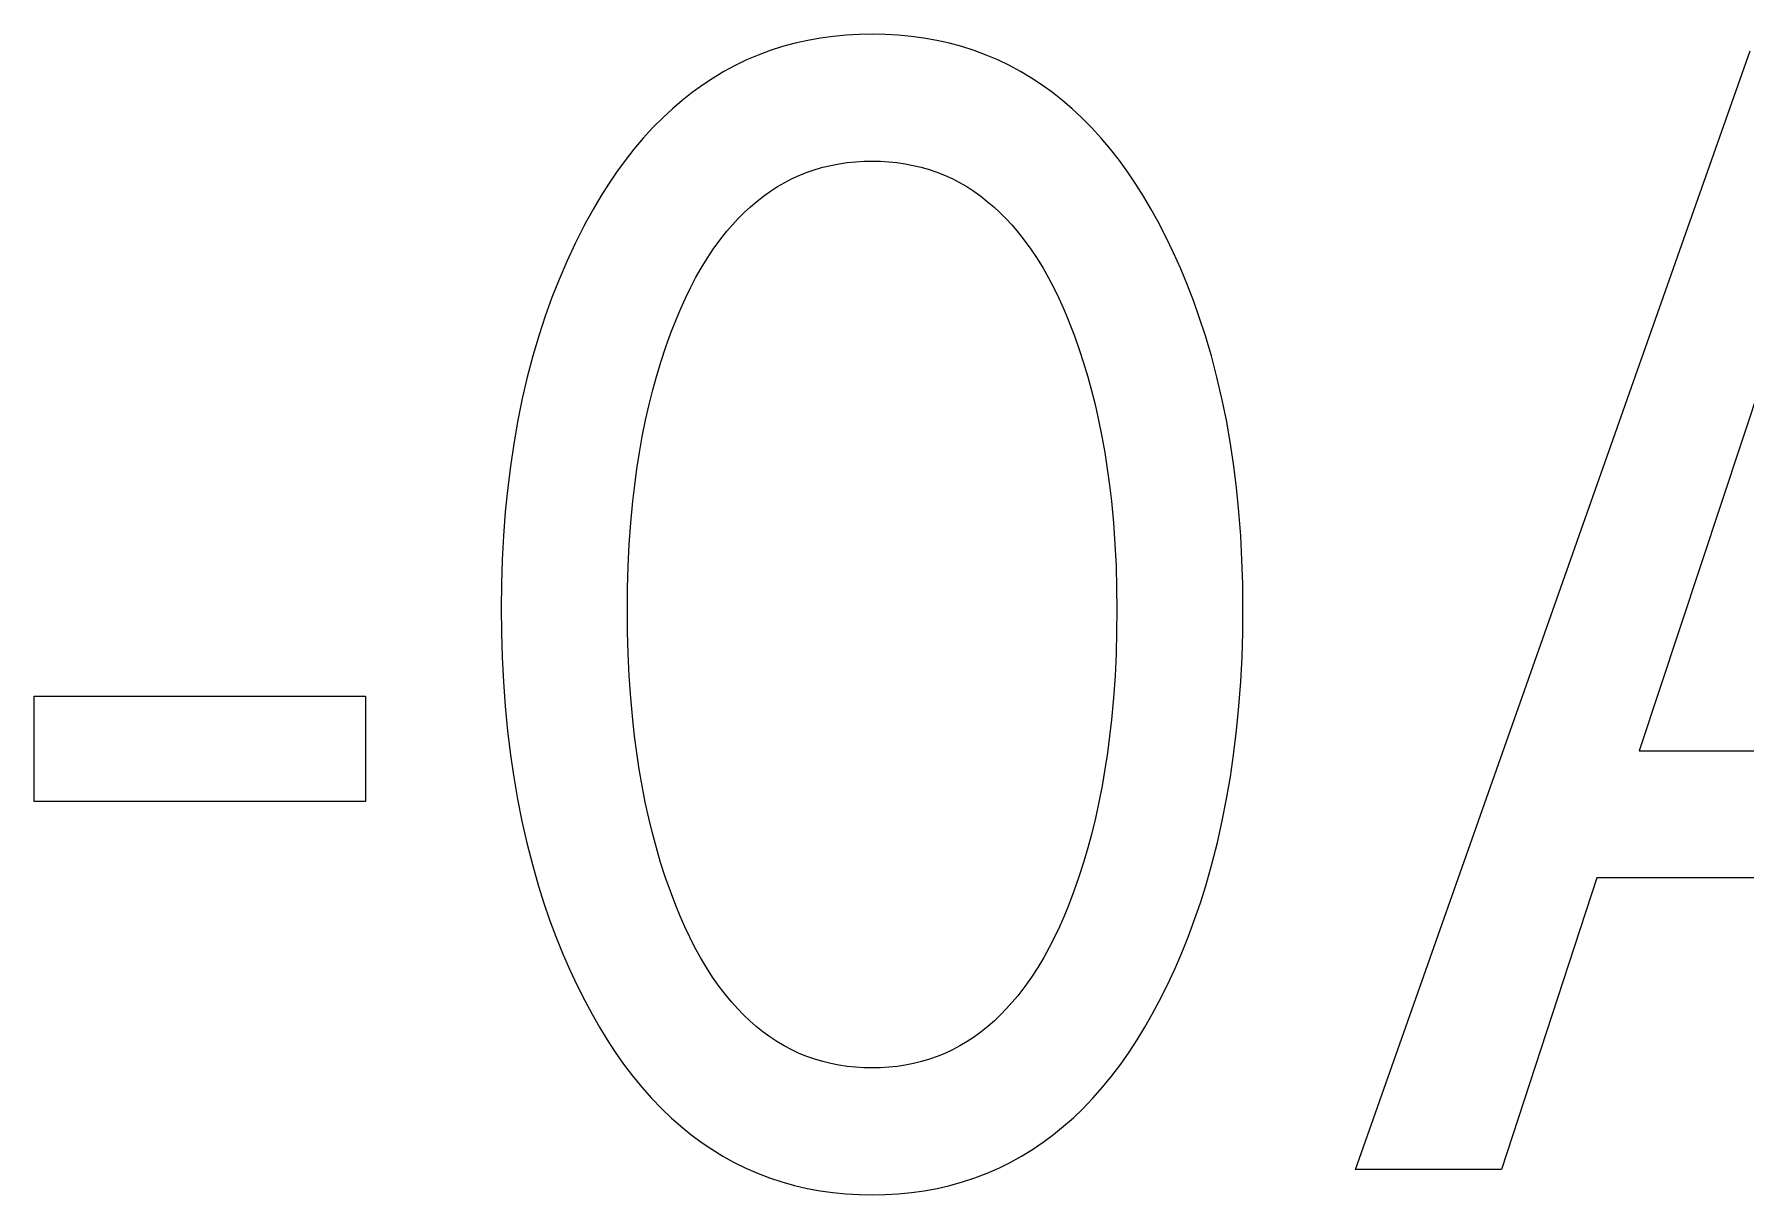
# Model space of a CAD drawing. Extents: x 10 to 622, y -523 to 292.
# Drawn here: x 265.702 to 266.228, y 101.964 to 102.321 of the extents above; entities that cross this region are included whole.
import ezdxf

# ---------------------------------------------------------------- set-up
doc = ezdxf.new("R2010")
doc.units = 0
doc.header["$LTSCALE"] = 5
doc.header["$MEASUREMENT"] = 0
doc.layers.get('0').update_dxf_attribs({"linetype": 'CONTINUOUS'})

msp = doc.modelspace()

# ---------------------------------------------------------------- linework, layer by layer
at = {"color": 7, "linetype": 'Continuous'}
for p, q in [((265.93574, 102.31815), (265.9319, 102.31712)), ((265.93962, 102.31902), (265.93574, 102.31815)), ((265.94353, 102.31971), (265.93962, 102.31902)), ((265.94748, 102.32025), (265.94353, 102.31971)), ((265.95146, 102.32063), (265.94748, 102.32025)), ((265.95544, 102.32085), (265.95146, 102.32063)), ((265.95944, 102.32093), (265.95544, 102.32085)), ((265.96345, 102.32086), (265.95944, 102.32093)), ((265.96744, 102.32063), (265.96345, 102.32086)), ((265.97143, 102.32026), (265.96744, 102.32063)), ((265.97539, 102.31972), (265.97143, 102.32026)), ((265.97932, 102.31902), (265.97539, 102.31972)), ((265.98321, 102.31816), (265.97932, 102.31902)), ((265.98705, 102.31713), (265.98321, 102.31816)), ((265.92081, 102.313), (265.9173, 102.3113)), ((265.9244, 102.31453), (265.92081, 102.313)), ((265.92812, 102.31592), (265.9244, 102.31453)), ((265.9319, 102.31712), (265.92812, 102.31592)), ((265.99084, 102.31592), (265.98705, 102.31713)), ((265.99457, 102.31453), (265.99084, 102.31592)), ((265.99816, 102.313), (265.99457, 102.31453)), ((266.00168, 102.3113), (265.99816, 102.313)), ((266.10819, 101.97159), (266.22966, 102.31581)), ((265.9105, 102.30742), (265.90722, 102.30526)), ((265.91385, 102.30943), (265.9105, 102.30742)), ((265.9173, 102.3113), (265.91385, 102.30943)), ((266.00512, 102.30944), (266.00168, 102.3113)), ((266.00848, 102.30742), (266.00512, 102.30944)), ((266.01176, 102.30527), (266.00848, 102.30742)), ((265.90404, 102.30297), (265.90096, 102.30054)), ((265.90722, 102.30526), (265.90404, 102.30297)), ((266.01494, 102.30297), (266.01176, 102.30527)), ((266.01802, 102.30055), (266.01494, 102.30297)), ((265.89798, 102.298), (265.8951, 102.29534)), ((265.90096, 102.30054), (265.89798, 102.298)), ((266.021, 102.298), (266.01802, 102.30055)), ((266.02387, 102.29534), (266.021, 102.298)), ((265.89197, 102.2922), (265.88898, 102.28893)), ((265.8951, 102.29534), (265.89197, 102.2922)), ((266.02699, 102.2922), (266.02387, 102.29534)), ((266.02997, 102.28893), (266.02699, 102.2922)), ((265.88898, 102.28893), (265.88613, 102.28555)), ((266.03281, 102.28555), (266.02997, 102.28893)), ((265.8834, 102.28206), (265.8808, 102.27847)), ((265.88613, 102.28555), (265.8834, 102.28206)), ((265.94432, 102.27998), (265.94679, 102.28057)), ((265.94679, 102.28057), (265.94929, 102.28105)), ((265.94929, 102.28105), (265.95181, 102.28142)), ((265.95181, 102.28142), (265.95434, 102.28169)), ((265.95434, 102.28169), (265.95689, 102.28184)), ((265.95689, 102.28184), (265.95944, 102.2819)), ((265.95944, 102.2819), (265.96199, 102.28184)), ((265.96199, 102.28184), (265.96454, 102.28169)), ((265.96454, 102.28169), (265.96707, 102.28142)), ((265.96707, 102.28142), (265.96959, 102.28105)), ((265.96959, 102.28105), (265.97209, 102.28057)), ((265.97209, 102.28057), (265.97456, 102.27998)), ((266.03553, 102.28206), (266.03281, 102.28555)), ((266.03812, 102.27847), (266.03553, 102.28206)), ((265.8808, 102.27847), (265.87832, 102.2748)), ((265.93031, 102.27402), (265.93255, 102.27532)), ((265.93255, 102.27532), (265.93485, 102.2765)), ((265.93485, 102.2765), (265.93715, 102.27754)), ((265.93715, 102.27754), (265.9395, 102.27847)), ((265.9395, 102.27847), (265.94189, 102.27928)), ((265.94189, 102.27928), (265.94432, 102.27998)), ((265.97456, 102.27998), (265.97699, 102.27928)), ((265.97699, 102.27928), (265.97938, 102.27847)), ((265.97938, 102.27847), (265.98173, 102.27754)), ((265.98173, 102.27754), (265.98403, 102.2765)), ((265.98403, 102.2765), (265.98633, 102.27532)), ((265.98633, 102.27532), (265.98857, 102.27402)), ((266.04059, 102.2748), (266.03812, 102.27847)), ((265.87595, 102.27105), (265.87369, 102.26723)), ((265.87832, 102.2748), (265.87595, 102.27105)), ((265.92398, 102.2695), (265.92603, 102.2711)), ((265.92603, 102.2711), (265.92814, 102.27261)), ((265.92814, 102.27261), (265.93031, 102.27402)), ((265.98857, 102.27402), (265.99074, 102.27261)), ((265.99074, 102.27261), (265.99285, 102.2711)), ((265.99285, 102.2711), (265.9949, 102.2695)), ((266.04295, 102.27105), (266.04059, 102.2748)), ((266.0452, 102.26723), (266.04295, 102.27105)), ((266.25211, 102.27141), (266.19547, 102.1004)), ((265.87369, 102.26723), (265.87153, 102.26336)), ((265.91825, 102.2642), (265.92009, 102.26604)), ((265.92009, 102.26604), (265.922, 102.26781)), ((265.922, 102.26781), (265.92398, 102.2695)), ((265.9949, 102.2695), (265.99688, 102.26781)), ((265.99688, 102.26781), (265.99879, 102.26604)), ((265.99879, 102.26604), (266.00063, 102.2642)), ((266.04735, 102.26336), (266.0452, 102.26723)), ((265.87075, 102.26189), (265.86802, 102.2565)), ((265.87153, 102.26336), (265.87075, 102.26189)), ((265.91261, 102.2576), (265.91478, 102.26032)), ((265.91478, 102.26032), (265.91648, 102.26229)), ((265.91648, 102.26229), (265.91825, 102.2642)), ((266.00063, 102.2642), (266.0024, 102.26229)), ((266.0024, 102.26229), (266.0041, 102.26032)), ((266.0041, 102.26032), (266.00627, 102.2576)), ((266.04985, 102.25854), (266.04735, 102.26336)), ((265.86802, 102.2565), (265.86547, 102.25102)), ((265.90865, 102.2519), (265.91057, 102.25479)), ((265.91057, 102.25479), (265.91261, 102.2576)), ((266.00627, 102.2576), (266.00831, 102.25479)), ((266.00831, 102.25479), (266.01023, 102.2519)), ((266.0522, 102.25367), (266.04985, 102.25854)), ((265.86547, 102.25102), (265.86309, 102.24547)), ((265.90684, 102.24894), (265.90865, 102.2519)), ((266.01023, 102.2519), (266.01204, 102.24894)), ((266.05442, 102.24873), (266.0522, 102.25367)), ((265.86309, 102.24547), (265.86088, 102.23986)), ((265.90352, 102.24284), (265.90513, 102.24592)), ((265.90513, 102.24592), (265.90684, 102.24894)), ((266.01204, 102.24894), (266.01375, 102.24592)), ((266.01375, 102.24592), (266.01536, 102.24284)), ((266.05649, 102.24373), (266.05442, 102.24873)), ((266.05843, 102.23868), (266.05649, 102.24373)), ((265.86088, 102.23986), (265.85884, 102.23418)), ((265.90058, 102.23655), (265.90201, 102.23971)), ((265.90201, 102.23971), (265.90352, 102.24284)), ((266.01536, 102.24284), (266.01687, 102.23971)), ((266.01687, 102.23971), (266.0183, 102.23655)), ((266.06024, 102.23359), (266.05843, 102.23868)), ((265.85884, 102.23418), (265.85696, 102.22844)), ((265.89754, 102.22905), (265.89923, 102.23335)), ((265.89923, 102.23335), (265.90058, 102.23655)), ((266.0183, 102.23655), (266.01965, 102.23335)), ((266.01965, 102.23335), (266.02012, 102.23221)), ((266.06192, 102.22844), (266.06024, 102.23359)), ((265.85696, 102.22844), (265.85504, 102.22194)), ((265.89597, 102.22472), (265.89754, 102.22905)), ((266.02012, 102.23221), (266.0217, 102.22809)), ((266.0217, 102.22809), (266.02318, 102.22394)), ((266.06384, 102.22194), (266.06192, 102.22844)), ((265.89452, 102.22034), (265.89597, 102.22472)), ((266.02318, 102.22394), (266.02454, 102.21976)), ((265.85504, 102.22194), (265.85332, 102.21539)), ((265.89319, 102.21593), (265.89452, 102.22034)), ((266.02454, 102.21976), (266.02581, 102.21554)), ((266.06557, 102.21539), (266.06384, 102.22194)), ((265.85332, 102.21539), (265.85178, 102.20879)), ((265.89196, 102.2115), (265.89319, 102.21593)), ((266.02581, 102.21554), (266.02697, 102.2113)), ((266.0671, 102.20879), (266.06557, 102.21539)), ((265.85178, 102.20879), (265.85042, 102.20214)), ((265.88972, 102.20211), (265.89084, 102.20703)), ((265.89084, 102.20703), (265.89196, 102.2115)), ((266.02697, 102.2113), (266.02804, 102.20703)), ((266.02804, 102.20703), (266.02916, 102.20211)), ((266.06846, 102.20214), (266.0671, 102.20879)), ((265.85042, 102.20214), (265.84924, 102.19546)), ((265.88872, 102.19716), (265.88972, 102.20211)), ((266.02916, 102.20211), (266.03016, 102.19716)), ((266.06964, 102.19547), (266.06846, 102.20214)), ((265.88784, 102.19219), (265.88872, 102.19716)), ((266.03016, 102.19716), (266.03104, 102.19219)), ((265.84924, 102.19546), (265.84822, 102.18876)), ((265.88706, 102.1872), (265.88784, 102.19219)), ((266.03104, 102.19219), (266.03182, 102.1872)), ((266.07066, 102.18876), (266.06964, 102.19547)), ((265.84822, 102.18876), (265.8473, 102.18139)), ((265.88638, 102.1822), (265.88706, 102.1872)), ((266.03182, 102.1872), (266.0325, 102.1822)), ((266.07158, 102.18139), (266.07066, 102.18876)), ((265.8473, 102.18139), (265.84656, 102.17399)), ((265.8858, 102.17719), (265.88638, 102.1822)), ((266.0325, 102.1822), (266.03308, 102.17719)), ((266.07232, 102.17399), (266.07158, 102.18139)), ((265.88517, 102.17053), (265.8858, 102.17719)), ((266.03308, 102.17719), (266.03371, 102.17053)), ((265.84656, 102.17399), (265.84601, 102.16659)), ((265.8847, 102.16386), (265.88517, 102.17053)), ((266.03371, 102.17053), (266.03418, 102.16386)), ((266.07288, 102.16659), (266.07232, 102.17399)), ((265.84601, 102.16659), (265.84562, 102.15917)), ((266.07326, 102.15917), (266.07288, 102.16659)), ((265.88438, 102.15719), (265.8847, 102.16386)), ((266.03418, 102.16386), (266.0345, 102.15719)), ((265.84562, 102.15917), (265.84539, 102.15174)), ((265.88419, 102.1505), (265.88438, 102.15719)), ((266.0345, 102.15719), (266.03469, 102.1505)), ((266.07349, 102.15174), (266.07326, 102.15917)), ((265.84539, 102.15174), (265.84531, 102.14431)), ((265.88412, 102.14382), (265.88419, 102.1505)), ((266.03469, 102.1505), (266.03476, 102.14382)), ((266.07357, 102.14431), (266.07349, 102.15174)), ((265.84531, 102.14431), (265.84538, 102.13675)), ((265.88418, 102.13704), (265.88412, 102.14382)), ((266.03476, 102.14382), (266.0347, 102.13704)), ((266.0735, 102.13677), (266.07357, 102.14431)), ((265.84538, 102.13675), (265.8456, 102.1292)), ((265.88437, 102.13026), (265.88418, 102.13704)), ((266.0347, 102.13704), (266.03451, 102.13026)), ((266.07328, 102.12923), (266.0735, 102.13677)), ((265.8456, 102.1292), (265.84598, 102.12165)), ((265.88469, 102.12348), (265.88437, 102.13026)), ((266.03451, 102.13026), (266.03419, 102.12348)), ((266.0729, 102.1217), (266.07328, 102.12923)), ((265.88516, 102.11672), (265.88469, 102.12348)), ((266.03419, 102.12348), (266.03372, 102.11672)), ((265.84598, 102.12165), (265.84653, 102.11412)), ((266.07234, 102.11419), (266.0729, 102.1217)), ((265.7016, 102.08478), (265.7016, 102.11723)), ((265.7016, 102.11723), (265.80356, 102.11723)), ((265.80356, 102.11723), (265.80356, 102.08478)), ((265.84653, 102.11412), (265.84726, 102.1066)), ((265.88578, 102.10996), (265.88516, 102.11672)), ((266.03372, 102.11672), (266.0331, 102.10996)), ((266.07162, 102.10669), (266.07234, 102.11419)), ((265.88635, 102.10487), (265.88578, 102.10996)), ((266.0331, 102.10996), (266.03253, 102.10487)), ((265.84726, 102.1066), (265.84818, 102.09909)), ((265.88702, 102.09979), (265.88635, 102.10487)), ((266.03253, 102.10487), (266.03186, 102.09979)), ((266.0707, 102.0992), (266.07162, 102.10669)), ((265.84818, 102.09909), (265.84917, 102.09229)), ((265.88779, 102.09472), (265.88702, 102.09979)), ((266.03186, 102.09979), (266.03109, 102.09472)), ((266.06971, 102.09239), (266.0707, 102.0992)), ((266.19547, 102.1004), (266.30897, 102.1004)), ((265.84917, 102.09229), (265.85034, 102.0855)), ((265.88866, 102.08967), (265.88779, 102.09472)), ((266.03109, 102.09472), (266.03022, 102.08967)), ((266.06854, 102.08561), (266.06971, 102.09239)), ((265.88964, 102.08464), (265.88866, 102.08967)), ((266.03022, 102.08967), (266.02924, 102.08464)), ((265.80356, 102.08478), (265.7016, 102.08478)), ((265.85034, 102.0855), (265.85167, 102.07875)), ((265.89074, 102.07963), (265.88964, 102.08464)), ((266.02924, 102.08464), (266.02814, 102.07963)), ((266.06721, 102.07886), (266.06854, 102.08561)), ((265.85167, 102.07875), (265.85319, 102.07204)), ((265.89185, 102.07509), (265.89074, 102.07963)), ((266.02814, 102.07963), (266.02703, 102.07509)), ((266.06569, 102.07215), (266.06721, 102.07886)), ((265.85319, 102.07204), (265.85489, 102.06537)), ((265.89306, 102.07057), (265.89185, 102.07509)), ((265.89437, 102.06608), (265.89306, 102.07057)), ((266.02582, 102.07057), (266.02451, 102.06608)), ((266.02703, 102.07509), (266.02582, 102.07057)), ((266.06399, 102.06548), (266.06569, 102.07215)), ((265.85489, 102.06537), (265.85678, 102.05876)), ((265.8958, 102.06163), (265.89437, 102.06608)), ((266.02451, 102.06608), (266.02308, 102.06163)), ((266.0621, 102.05887), (266.06399, 102.06548)), ((265.89735, 102.05721), (265.8958, 102.06163)), ((266.02308, 102.06163), (266.02153, 102.05721)), ((266.18246, 102.06136), (266.15309, 101.97159)), ((266.32177, 102.06136), (266.18246, 102.06136)), ((265.85678, 102.05876), (265.85842, 102.05355)), ((265.89902, 102.05282), (265.89735, 102.05721)), ((266.02153, 102.05721), (266.01986, 102.05282)), ((266.06045, 102.05364), (266.0621, 102.05887)), ((265.85842, 102.05355), (265.8602, 102.04838)), ((265.90036, 102.04954), (265.89902, 102.05282)), ((265.90179, 102.04628), (265.90036, 102.04954)), ((266.01852, 102.04954), (266.01709, 102.04628)), ((266.01986, 102.05282), (266.01852, 102.04954)), ((266.05868, 102.04846), (266.06045, 102.05364)), ((265.8602, 102.04838), (265.86211, 102.04325)), ((265.9033, 102.04307), (265.90179, 102.04628)), ((266.01709, 102.04628), (266.01558, 102.04307)), ((266.05677, 102.04332), (266.05868, 102.04846)), ((265.86211, 102.04325), (265.86415, 102.03818)), ((265.90491, 102.0399), (265.9033, 102.04307)), ((265.90661, 102.03679), (265.90491, 102.0399)), ((266.01397, 102.0399), (266.01227, 102.03679)), ((266.01558, 102.04307), (266.01397, 102.0399)), ((266.05473, 102.03823), (266.05677, 102.04332)), ((265.86415, 102.03818), (265.86633, 102.03316)), ((265.86633, 102.03316), (265.86865, 102.0282)), ((265.90843, 102.03374), (265.90661, 102.03679)), ((265.91036, 102.03076), (265.90843, 102.03374)), ((266.01045, 102.03374), (266.00852, 102.03076)), ((266.01227, 102.03679), (266.01045, 102.03374)), ((266.05023, 102.02822), (266.05255, 102.03319)), ((266.05255, 102.03319), (266.05473, 102.03823)), ((265.86865, 102.0282), (265.87111, 102.02331)), ((265.91241, 102.02786), (265.91036, 102.03076)), ((265.91459, 102.02504), (265.91241, 102.02786)), ((266.00647, 102.02786), (266.00429, 102.02504)), ((266.00852, 102.03076), (266.00647, 102.02786)), ((266.04777, 102.02331), (266.05023, 102.02822)), ((265.87111, 102.02331), (265.87326, 102.01931)), ((265.91629, 102.02302), (265.91459, 102.02504)), ((265.91806, 102.02106), (265.91629, 102.02302)), ((266.00259, 102.02302), (266.00082, 102.02106)), ((266.00429, 102.02504), (266.00259, 102.02302)), ((266.04563, 102.01931), (266.04777, 102.02331)), ((265.87326, 102.01931), (265.87552, 102.01537)), ((265.9199, 102.01916), (265.91806, 102.02106)), ((265.92182, 102.01734), (265.9199, 102.01916)), ((265.9238, 102.0156), (265.92182, 102.01734)), ((265.99706, 102.01734), (265.99508, 102.0156)), ((265.99898, 102.01916), (265.99706, 102.01734)), ((266.00082, 102.02106), (265.99898, 102.01916)), ((266.04338, 102.01538), (266.04563, 102.01931)), ((265.87552, 102.01537), (265.87788, 102.0115)), ((265.92585, 102.01395), (265.9238, 102.0156)), ((265.92797, 102.01239), (265.92585, 102.01395)), ((265.93016, 102.01094), (265.92797, 102.01239)), ((265.99091, 102.01239), (265.98872, 102.01094)), ((265.99303, 102.01395), (265.99091, 102.01239)), ((265.99508, 102.0156), (265.99303, 102.01395)), ((266.04103, 102.0115), (266.04338, 102.01538)), ((265.87788, 102.0115), (265.88036, 102.00771)), ((265.88036, 102.00771), (265.88297, 102.004)), ((265.93241, 102.0096), (265.93016, 102.01094)), ((265.93473, 102.00837), (265.93241, 102.0096)), ((265.93703, 102.0073), (265.93473, 102.00837)), ((265.93939, 102.00635), (265.93703, 102.0073)), ((265.98185, 102.0073), (265.97949, 102.00635)), ((265.98415, 102.00837), (265.98185, 102.0073)), ((265.98647, 102.0096), (265.98415, 102.00837)), ((265.98872, 102.01094), (265.98647, 102.0096)), ((266.03596, 102.004), (266.03856, 102.00771)), ((266.03856, 102.00771), (266.04103, 102.0115)), ((265.88297, 102.004), (265.8857, 102.00039)), ((265.94179, 102.00551), (265.93939, 102.00635)), ((265.94424, 102.00479), (265.94179, 102.00551)), ((265.94672, 102.00418), (265.94424, 102.00479)), ((265.94923, 102.00369), (265.94672, 102.00418)), ((265.95176, 102.0033), (265.94923, 102.00369)), ((265.95431, 102.00303), (265.95176, 102.0033)), ((265.95687, 102.00287), (265.95431, 102.00303)), ((265.95944, 102.00281), (265.95687, 102.00287)), ((265.96201, 102.00287), (265.95944, 102.00281)), ((265.96457, 102.00303), (265.96201, 102.00287)), ((265.96712, 102.0033), (265.96457, 102.00303)), ((265.96965, 102.00369), (265.96712, 102.0033)), ((265.97216, 102.00418), (265.96965, 102.00369)), ((265.97464, 102.00479), (265.97216, 102.00418)), ((265.97709, 102.00551), (265.97464, 102.00479)), ((265.97949, 102.00635), (265.97709, 102.00551)), ((266.03324, 102.00039), (266.03596, 102.004)), ((265.8857, 102.00039), (265.88857, 101.99689)), ((265.88857, 101.99689), (265.89158, 101.9935)), ((266.02739, 101.9935), (266.03039, 101.99688)), ((266.03039, 101.99688), (266.03324, 102.00039)), ((265.89158, 101.9935), (265.89473, 101.99024)), ((266.02425, 101.99024), (266.02739, 101.9935)), ((265.89473, 101.99024), (265.8976, 101.9875)), ((265.8976, 101.9875), (265.90059, 101.98488)), ((266.01839, 101.98487), (266.02137, 101.9875)), ((266.02137, 101.9875), (266.02425, 101.99024)), ((265.90059, 101.98488), (265.90368, 101.98237)), ((265.90368, 101.98237), (265.90687, 101.98)), ((266.01211, 101.98), (266.0153, 101.98237)), ((266.0153, 101.98237), (266.01839, 101.98487)), ((265.90687, 101.98), (265.91016, 101.97777)), ((265.91016, 101.97777), (265.91354, 101.97568)), ((265.91354, 101.97568), (265.917, 101.97375)), ((266.00197, 101.97375), (266.00544, 101.97568)), ((266.00544, 101.97568), (266.00882, 101.97776)), ((266.00882, 101.97776), (266.01211, 101.98)), ((265.917, 101.97375), (265.92055, 101.97199)), ((265.92055, 101.97199), (265.92417, 101.97039)), ((265.92417, 101.97039), (265.9279, 101.96897)), ((265.99106, 101.96897), (265.9948, 101.97039)), ((265.9948, 101.97039), (265.99843, 101.97199)), ((265.99843, 101.97199), (266.00197, 101.97375)), ((266.15309, 101.97159), (266.10819, 101.97159)), ((265.9279, 101.96897), (265.9317, 101.96772)), ((265.9317, 101.96772), (265.93556, 101.96666)), ((265.93556, 101.96666), (265.93947, 101.96576)), ((265.93947, 101.96576), (265.94341, 101.96504)), ((265.94341, 101.96504), (265.94739, 101.96449)), ((265.97152, 101.96448), (265.97551, 101.96503)), ((265.97551, 101.96503), (265.97947, 101.96576)), ((265.97947, 101.96576), (265.98338, 101.96665)), ((265.98338, 101.96665), (265.98725, 101.96772)), ((265.98725, 101.96772), (265.99106, 101.96897)), ((265.94739, 101.96449), (265.95139, 101.96409)), ((265.95139, 101.96409), (265.95541, 101.96386)), ((265.95541, 101.96386), (265.95944, 101.96378)), ((265.95944, 101.96378), (265.96348, 101.96386)), ((265.96348, 101.96386), (265.96751, 101.96409)), ((265.96751, 101.96409), (265.97152, 101.96448))]:
    msp.add_line(p, q, dxfattribs=at)

doc.saveas('drawing.dxf')
